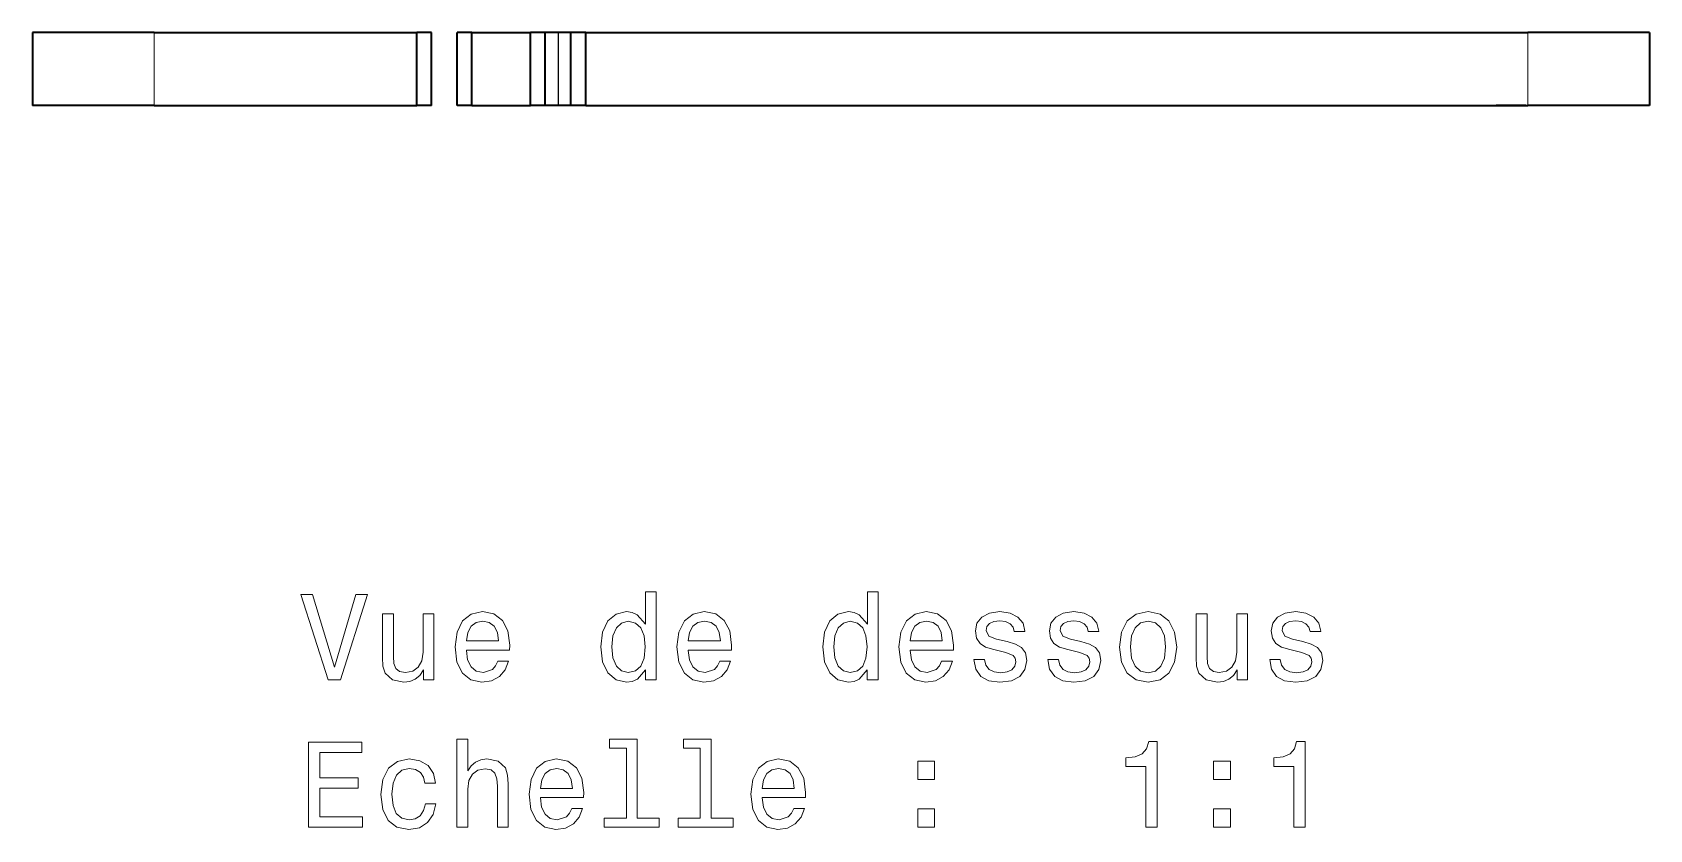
# Model space of a CAD drawing. Extents: x -131 to 1002, y -402 to 783.
# Drawn here: x 415.7 to 482, y 516.2 to 548.9 of the extents above; entities that cross this region are included whole.
import ezdxf

# ---------------------------------------------------------------- set-up
doc = ezdxf.new("R2010")
doc.units = 0

msp = doc.modelspace()

# ---------------------------------------------------------------- linework, layer by layer
at = {"color": 7, "lineweight": 35, "ltscale": 0.075}
for p, q in [((415.655, 548.891), (415.655, 545.891)), ((431.43, 545.891), (431.43, 548.891)), ((432.035, 545.891), (432.035, 548.891)), ((433.094, 545.891), (433.094, 548.891)), ((433.698, 545.891), (433.698, 548.891)), ((436.099, 545.891), (436.099, 548.891)), ((436.704, 545.891), (436.704, 548.891)), ((437.762, 545.891), (437.762, 548.891)), ((438.367, 545.891), (438.367, 548.891)), ((482.035, 548.891), (482.035, 545.891))]:
    msp.add_line(p, q, dxfattribs=at)
at = {"color": 7, "lineweight": 35, "ltscale": 0.125}
for p, q in [((420.655, 548.891), (415.655, 548.891)), ((482.035, 548.891), (477.035, 548.891)), ((420.655, 545.891), (415.655, 545.891)), ((482.035, 545.891), (477.035, 545.891))]:
    msp.add_line(p, q, dxfattribs=at)
at = {"color": 7, "lineweight": 13, "ltscale": 0.075}
for p, q in [((420.655, 548.891), (420.655, 545.891)), ((437.234, 545.891), (437.234, 548.891)), ((437.247, 545.891), (437.247, 548.891)), ((477.035, 548.891), (477.035, 545.891))]:
    msp.add_line(p, q, dxfattribs=at)
at = {"color": 7, "lineweight": 35, "ltscale": 0.26938}
for p, q in [((420.655, 548.891), (431.43, 548.891)), ((420.655, 545.891), (431.43, 545.891))]:
    msp.add_line(p, q, dxfattribs=at)
at = {"color": 7, "lineweight": 35, "ltscale": 0.015133}
for p, q in [((432.035, 548.891), (431.43, 548.891)), ((432.035, 545.891), (431.43, 545.891))]:
    msp.add_line(p, q, dxfattribs=at)
at = {"color": 7, "lineweight": 35, "ltscale": 0.015116}
for p, q in [((433.698, 548.891), (433.094, 548.891)), ((433.698, 545.891), (433.094, 545.891))]:
    msp.add_line(p, q, dxfattribs=at)
at = {"color": 7, "lineweight": 35, "ltscale": 0.060014}
for p, q in [((433.698, 548.891), (436.099, 548.891)), ((433.698, 545.891), (436.099, 545.891))]:
    msp.add_line(p, q, dxfattribs=at)
at = {"color": 7, "lineweight": 35, "ltscale": 0.015124}
for p, q in [((436.704, 548.891), (436.099, 548.891)), ((436.704, 545.891), (436.099, 545.891))]:
    msp.add_line(p, q, dxfattribs=at)
at = {"color": 7, "lineweight": 35, "ltscale": 0.013263}
for p, q in [((437.234, 548.891), (436.704, 548.891)), ((437.234, 545.891), (436.704, 545.891))]:
    msp.add_line(p, q, dxfattribs=at)
at = {"color": 7, "lineweight": 35, "ltscale": 0.000324249}
for p, q in [((437.247, 548.891), (437.234, 548.891)), ((437.247, 545.891), (437.234, 545.891))]:
    msp.add_line(p, q, dxfattribs=at)
at = {"color": 7, "lineweight": 35, "ltscale": 0.012871}
for p, q in [((437.762, 548.891), (437.247, 548.891)), ((437.762, 545.891), (437.247, 545.891))]:
    msp.add_line(p, q, dxfattribs=at)
at = {"color": 7, "lineweight": 35, "ltscale": 0.015125}
for p, q in [((438.367, 548.891), (437.762, 548.891)), ((438.367, 545.891), (437.762, 545.891))]:
    msp.add_line(p, q, dxfattribs=at)
at = {"color": 7, "lineweight": 35}
for p, q in [((438.367, 548.891), (477.035, 548.891)), ((438.367, 545.891), (477.035, 545.891))]:
    msp.add_line(p, q, dxfattribs=at)
at = {"color": 7, "lineweight": 35, "ltscale": 0.015044}
msp.add_line((476.338, 545.891), (475.736, 545.891), dxfattribs=at)
at = {"color": 7, "lineweight": 35, "ltscale": 0.015403}
msp.add_line((476.954, 545.891), (476.338, 545.891), dxfattribs=at)
at = {"color": 7, "lineweight": 13}
for points in [[(428.93, 525.821), (428.052, 522.841), (427.15, 525.821), (426.671, 525.821), (427.8, 522.316), (428.305, 522.316), (429.409, 525.821)], [(440.817, 522.735), (440.817, 522.316), (441.261, 522.316), (441.261, 525.937), (440.822, 525.937), (440.822, 524.611), (440.484, 524.994), (440.277, 525.085), (440.04, 525.12), (439.612, 525.019), (439.279, 524.737), (439.062, 524.283), (438.986, 523.673), (439.062, 523.063), (439.279, 522.604), (439.612, 522.316), (440.04, 522.22), (440.277, 522.256), (440.489, 522.347)], [(449.925, 522.735), (449.925, 522.316), (450.369, 522.316), (450.369, 525.937), (449.93, 525.937), (449.93, 524.611), (449.592, 524.994), (449.385, 525.085), (449.148, 525.12), (448.72, 525.019), (448.387, 524.737), (448.17, 524.283), (448.094, 523.673), (448.17, 523.063), (448.387, 522.604), (448.72, 522.316), (449.148, 522.22), (449.385, 522.256), (449.597, 522.347)], [(433.469, 523.542), (435.244, 523.542), (435.249, 523.749), (435.168, 524.329), (434.947, 524.762), (434.594, 525.024), (434.125, 525.12), (433.666, 525.019), (433.313, 524.737), (433.086, 524.278), (433.005, 523.673), (433.081, 523.053), (433.307, 522.599), (433.655, 522.316), (434.109, 522.22), (434.503, 522.286), (434.826, 522.458), (435.063, 522.73), (435.199, 523.093), (434.76, 523.093), (434.669, 522.891), (434.538, 522.74), (434.165, 522.619), (433.877, 522.674), (433.661, 522.851), (433.519, 523.138), (433.469, 523.527)], [(442.577, 523.542), (444.352, 523.542), (444.357, 523.749), (444.277, 524.329), (444.055, 524.762), (443.702, 525.024), (443.233, 525.12), (442.774, 525.019), (442.421, 524.737), (442.194, 524.278), (442.113, 523.673), (442.189, 523.053), (442.416, 522.599), (442.764, 522.316), (443.217, 522.22), (443.611, 522.286), (443.934, 522.458), (444.171, 522.73), (444.307, 523.093), (443.868, 523.093), (443.777, 522.891), (443.646, 522.74), (443.273, 522.619), (442.985, 522.674), (442.769, 522.851), (442.627, 523.138), (442.577, 523.527)], [(451.685, 523.542), (453.46, 523.542), (453.465, 523.749), (453.385, 524.329), (453.163, 524.762), (452.81, 525.024), (452.341, 525.12), (451.882, 525.019), (451.529, 524.737), (451.302, 524.278), (451.221, 523.673), (451.297, 523.053), (451.524, 522.599), (451.872, 522.316), (452.326, 522.22), (452.719, 522.286), (453.042, 522.458), (453.279, 522.73), (453.415, 523.093), (452.976, 523.093), (452.885, 522.891), (452.754, 522.74), (452.381, 522.619), (452.094, 522.674), (451.877, 522.851), (451.735, 523.138), (451.685, 523.527)], [(455.659, 523.895), (455.23, 523.996), (454.913, 524.112), (454.807, 524.349), (454.837, 524.515), (454.943, 524.636), (455.114, 524.712), (455.362, 524.742), (455.599, 524.712), (455.785, 524.621), (455.906, 524.485), (455.957, 524.303), (456.39, 524.303), (456.39, 524.313), (456.315, 524.641), (456.108, 524.898), (455.785, 525.06), (455.362, 525.12), (454.933, 525.06), (454.62, 524.893), (454.423, 524.646), (454.363, 524.334), (454.408, 524.031), (454.55, 523.819), (454.782, 523.668), (455.119, 523.562), (455.614, 523.441), (455.916, 523.315), (455.997, 523.214), (456.027, 523.063), (455.982, 522.876), (455.861, 522.735), (455.664, 522.644), (455.402, 522.614), (455.125, 522.644), (454.923, 522.75), (454.787, 522.921), (454.731, 523.159), (454.302, 523.159), (454.373, 522.755), (454.58, 522.463), (454.908, 522.286), (455.362, 522.22), (455.836, 522.286), (456.184, 522.463), (456.395, 522.745), (456.471, 523.113), (456.416, 523.431), (456.259, 523.648), (456.002, 523.789)], [(458.695, 523.895), (458.266, 523.996), (457.949, 524.112), (457.843, 524.349), (457.873, 524.515), (457.979, 524.636), (458.15, 524.712), (458.398, 524.742), (458.635, 524.712), (458.821, 524.621), (458.942, 524.485), (458.993, 524.303), (459.426, 524.303), (459.426, 524.313), (459.351, 524.641), (459.144, 524.898), (458.821, 525.06), (458.398, 525.12), (457.969, 525.06), (457.656, 524.893), (457.46, 524.646), (457.399, 524.334), (457.444, 524.031), (457.586, 523.819), (457.818, 523.668), (458.155, 523.562), (458.65, 523.441), (458.952, 523.315), (459.033, 523.214), (459.063, 523.063), (459.018, 522.876), (458.897, 522.735), (458.7, 522.644), (458.438, 522.614), (458.161, 522.644), (457.959, 522.75), (457.823, 522.921), (457.767, 523.159), (457.339, 523.159), (457.409, 522.755), (457.616, 522.463), (457.944, 522.286), (458.398, 522.22), (458.872, 522.286), (459.22, 522.463), (459.431, 522.745), (459.507, 523.113), (459.452, 523.431), (459.295, 523.648), (459.038, 523.789)], [(460.274, 523.668), (460.354, 523.053), (460.586, 522.599), (460.954, 522.316), (461.449, 522.22), (461.938, 522.316), (462.306, 522.594), (462.538, 523.048), (462.624, 523.668), (462.538, 524.283), (462.306, 524.742), (461.938, 525.019), (461.449, 525.12), (460.954, 525.019), (460.586, 524.737), (460.354, 524.283)], [(467.803, 523.895), (467.375, 523.996), (467.057, 524.112), (466.951, 524.349), (466.981, 524.515), (467.087, 524.636), (467.259, 524.712), (467.506, 524.742), (467.743, 524.712), (467.929, 524.621), (468.05, 524.485), (468.101, 524.303), (468.534, 524.303), (468.534, 524.313), (468.459, 524.641), (468.252, 524.898), (467.929, 525.06), (467.506, 525.12), (467.077, 525.06), (466.764, 524.893), (466.568, 524.646), (466.507, 524.334), (466.552, 524.031), (466.694, 523.819), (466.926, 523.668), (467.264, 523.562), (467.758, 523.441), (468.06, 523.315), (468.141, 523.214), (468.171, 523.063), (468.126, 522.876), (468.005, 522.735), (467.808, 522.644), (467.546, 522.614), (467.269, 522.644), (467.067, 522.75), (466.931, 522.921), (466.875, 523.159), (466.447, 523.159), (466.517, 522.755), (466.724, 522.463), (467.052, 522.286), (467.506, 522.22), (467.98, 522.286), (468.328, 522.463), (468.539, 522.745), (468.615, 523.113), (468.56, 523.431), (468.403, 523.648), (468.146, 523.789)], [(432.132, 525.024), (431.689, 525.024), (431.689, 523.461), (431.638, 523.098), (431.492, 522.836), (431.265, 522.674), (430.967, 522.624), (430.73, 522.664), (430.579, 522.785), (430.493, 522.992), (430.473, 523.285), (430.473, 525.024), (430.029, 525.024), (430.029, 523.244), (430.045, 522.886), (430.14, 522.589), (430.433, 522.316), (430.902, 522.22), (431.154, 522.256), (431.371, 522.347), (431.557, 522.503), (431.709, 522.73), (431.709, 522.316), (432.132, 522.316)], [(433.469, 523.915), (433.524, 524.263), (433.661, 524.52), (433.867, 524.677), (434.14, 524.732), (434.407, 524.677), (434.614, 524.52), (434.74, 524.263), (434.785, 523.915)], [(440.116, 524.722), (440.408, 524.651), (440.63, 524.455), (440.761, 524.127), (440.812, 523.673), (440.761, 523.214), (440.63, 522.886), (440.408, 522.684), (440.116, 522.619), (439.839, 522.684), (439.627, 522.886), (439.485, 523.219), (439.44, 523.673), (439.485, 524.122), (439.627, 524.45), (439.839, 524.651)], [(442.577, 523.915), (442.632, 524.263), (442.769, 524.52), (442.975, 524.677), (443.248, 524.732), (443.515, 524.677), (443.722, 524.52), (443.848, 524.263), (443.893, 523.915)], [(449.224, 524.722), (449.516, 524.651), (449.738, 524.455), (449.869, 524.127), (449.92, 523.673), (449.869, 523.214), (449.738, 522.886), (449.516, 522.684), (449.224, 522.619), (448.947, 522.684), (448.735, 522.886), (448.594, 523.219), (448.548, 523.673), (448.594, 524.122), (448.735, 524.45), (448.947, 524.651)], [(451.685, 523.915), (451.741, 524.263), (451.877, 524.52), (452.083, 524.677), (452.356, 524.732), (452.623, 524.677), (452.83, 524.52), (452.956, 524.263), (453.001, 523.915)], [(460.728, 523.673), (460.773, 524.127), (460.914, 524.455), (461.141, 524.656), (461.449, 524.727), (461.751, 524.656), (461.978, 524.46), (462.119, 524.127), (462.17, 523.673), (462.119, 523.214), (461.978, 522.881), (461.751, 522.679), (461.449, 522.614), (461.141, 522.679), (460.914, 522.881), (460.773, 523.214)], [(465.529, 525.024), (465.085, 525.024), (465.085, 523.461), (465.034, 523.098), (464.888, 522.836), (464.661, 522.674), (464.364, 522.624), (464.127, 522.664), (463.975, 522.785), (463.89, 522.992), (463.869, 523.285), (463.869, 525.024), (463.426, 525.024), (463.426, 523.244), (463.441, 522.886), (463.537, 522.589), (463.829, 522.316), (464.298, 522.22), (464.55, 522.256), (464.767, 522.347), (464.954, 522.503), (465.105, 522.73), (465.105, 522.316), (465.529, 522.316)], [(426.993, 516.269), (429.212, 516.269), (429.212, 516.693), (427.457, 516.693), (427.457, 517.878), (429.021, 517.878), (429.021, 518.297), (427.457, 518.297), (427.457, 519.346), (429.172, 519.346), (429.172, 519.769), (426.993, 519.769)], [(433.081, 516.269), (433.524, 516.269), (433.524, 517.833), (433.57, 518.191), (433.716, 518.453), (433.943, 518.615), (434.246, 518.675), (434.488, 518.625), (434.639, 518.488), (434.715, 518.262), (434.74, 517.959), (434.74, 516.269), (435.184, 516.269), (435.184, 518.05), (435.163, 518.408), (435.073, 518.705), (434.775, 518.978), (434.311, 519.073), (434.059, 519.038), (433.842, 518.942), (433.661, 518.791), (433.524, 518.584), (433.524, 519.891), (433.081, 519.891)], [(440.035, 519.517), (440.035, 516.643), (439.122, 516.643), (439.122, 516.269), (441.387, 516.269), (441.387, 516.643), (440.479, 516.643), (440.479, 519.891), (439.339, 519.891), (439.339, 519.517)], [(443.071, 519.517), (443.071, 516.643), (442.158, 516.643), (442.158, 516.269), (444.423, 516.269), (444.423, 516.643), (443.515, 516.643), (443.515, 519.891), (442.375, 519.891), (442.375, 519.517)], [(461.358, 516.269), (461.817, 516.269), (461.817, 519.795), (461.474, 519.795), (461.383, 519.487), (461.202, 519.28), (460.924, 519.159), (460.541, 519.119), (460.541, 518.761), (461.358, 518.761)], [(467.43, 516.269), (467.889, 516.269), (467.889, 519.795), (467.546, 519.795), (467.455, 519.487), (467.274, 519.28), (466.996, 519.159), (466.613, 519.119), (466.613, 518.761), (467.43, 518.761)], [(431.769, 518.08), (432.208, 518.08), (432.117, 518.483), (431.9, 518.801), (431.563, 518.998), (431.124, 519.073), (430.64, 518.973), (430.271, 518.69), (430.039, 518.231), (429.959, 517.616), (430.034, 517.006), (430.261, 516.552), (430.619, 516.269), (431.109, 516.174), (431.542, 516.249), (431.88, 516.461), (432.112, 516.794), (432.213, 517.238), (431.789, 517.238), (431.714, 516.955), (431.573, 516.744), (431.371, 516.612), (431.124, 516.572), (430.816, 516.638), (430.594, 516.839), (430.458, 517.167), (430.413, 517.631), (430.458, 518.085), (430.599, 518.413), (430.826, 518.615), (431.124, 518.685), (431.386, 518.64), (431.583, 518.524), (431.714, 518.332)], [(436.505, 517.495), (438.28, 517.495), (438.285, 517.702), (438.204, 518.282), (437.983, 518.715), (437.63, 518.978), (437.161, 519.073), (436.702, 518.973), (436.349, 518.69), (436.122, 518.231), (436.041, 517.626), (436.117, 517.006), (436.344, 516.552), (436.692, 516.269), (437.145, 516.174), (437.539, 516.239), (437.862, 516.411), (438.099, 516.683), (438.235, 517.046), (437.796, 517.046), (437.705, 516.844), (437.574, 516.693), (437.201, 516.572), (436.913, 516.628), (436.697, 516.804), (436.555, 517.091), (436.505, 517.48)], [(436.505, 517.868), (436.56, 518.216), (436.697, 518.473), (436.903, 518.63), (437.176, 518.685), (437.443, 518.63), (437.65, 518.473), (437.776, 518.216), (437.821, 517.868)], [(445.613, 517.495), (447.388, 517.495), (447.393, 517.702), (447.313, 518.282), (447.091, 518.715), (446.738, 518.978), (446.269, 519.073), (445.81, 518.973), (445.457, 518.69), (445.23, 518.231), (445.149, 517.626), (445.225, 517.006), (445.452, 516.552), (445.8, 516.269), (446.253, 516.174), (446.647, 516.239), (446.97, 516.411), (447.207, 516.683), (447.343, 517.046), (446.904, 517.046), (446.813, 516.844), (446.682, 516.693), (446.309, 516.572), (446.021, 516.628), (445.805, 516.804), (445.663, 517.091), (445.613, 517.48)], [(445.613, 517.868), (445.668, 518.216), (445.805, 518.473), (446.011, 518.63), (446.284, 518.685), (446.551, 518.63), (446.758, 518.473), (446.884, 518.216), (446.929, 517.868)], [(451.993, 518.226), (452.689, 518.226), (452.689, 518.978), (451.993, 518.978)], [(464.137, 518.226), (464.833, 518.226), (464.833, 518.978), (464.137, 518.978)], [(451.993, 516.269), (452.689, 516.269), (452.689, 517.021), (451.993, 517.021)], [(464.137, 516.269), (464.833, 516.269), (464.833, 517.021), (464.137, 517.021)]]:
    msp.add_lwpolyline(points, close=True, dxfattribs=at)

doc.saveas('drawing.dxf')
